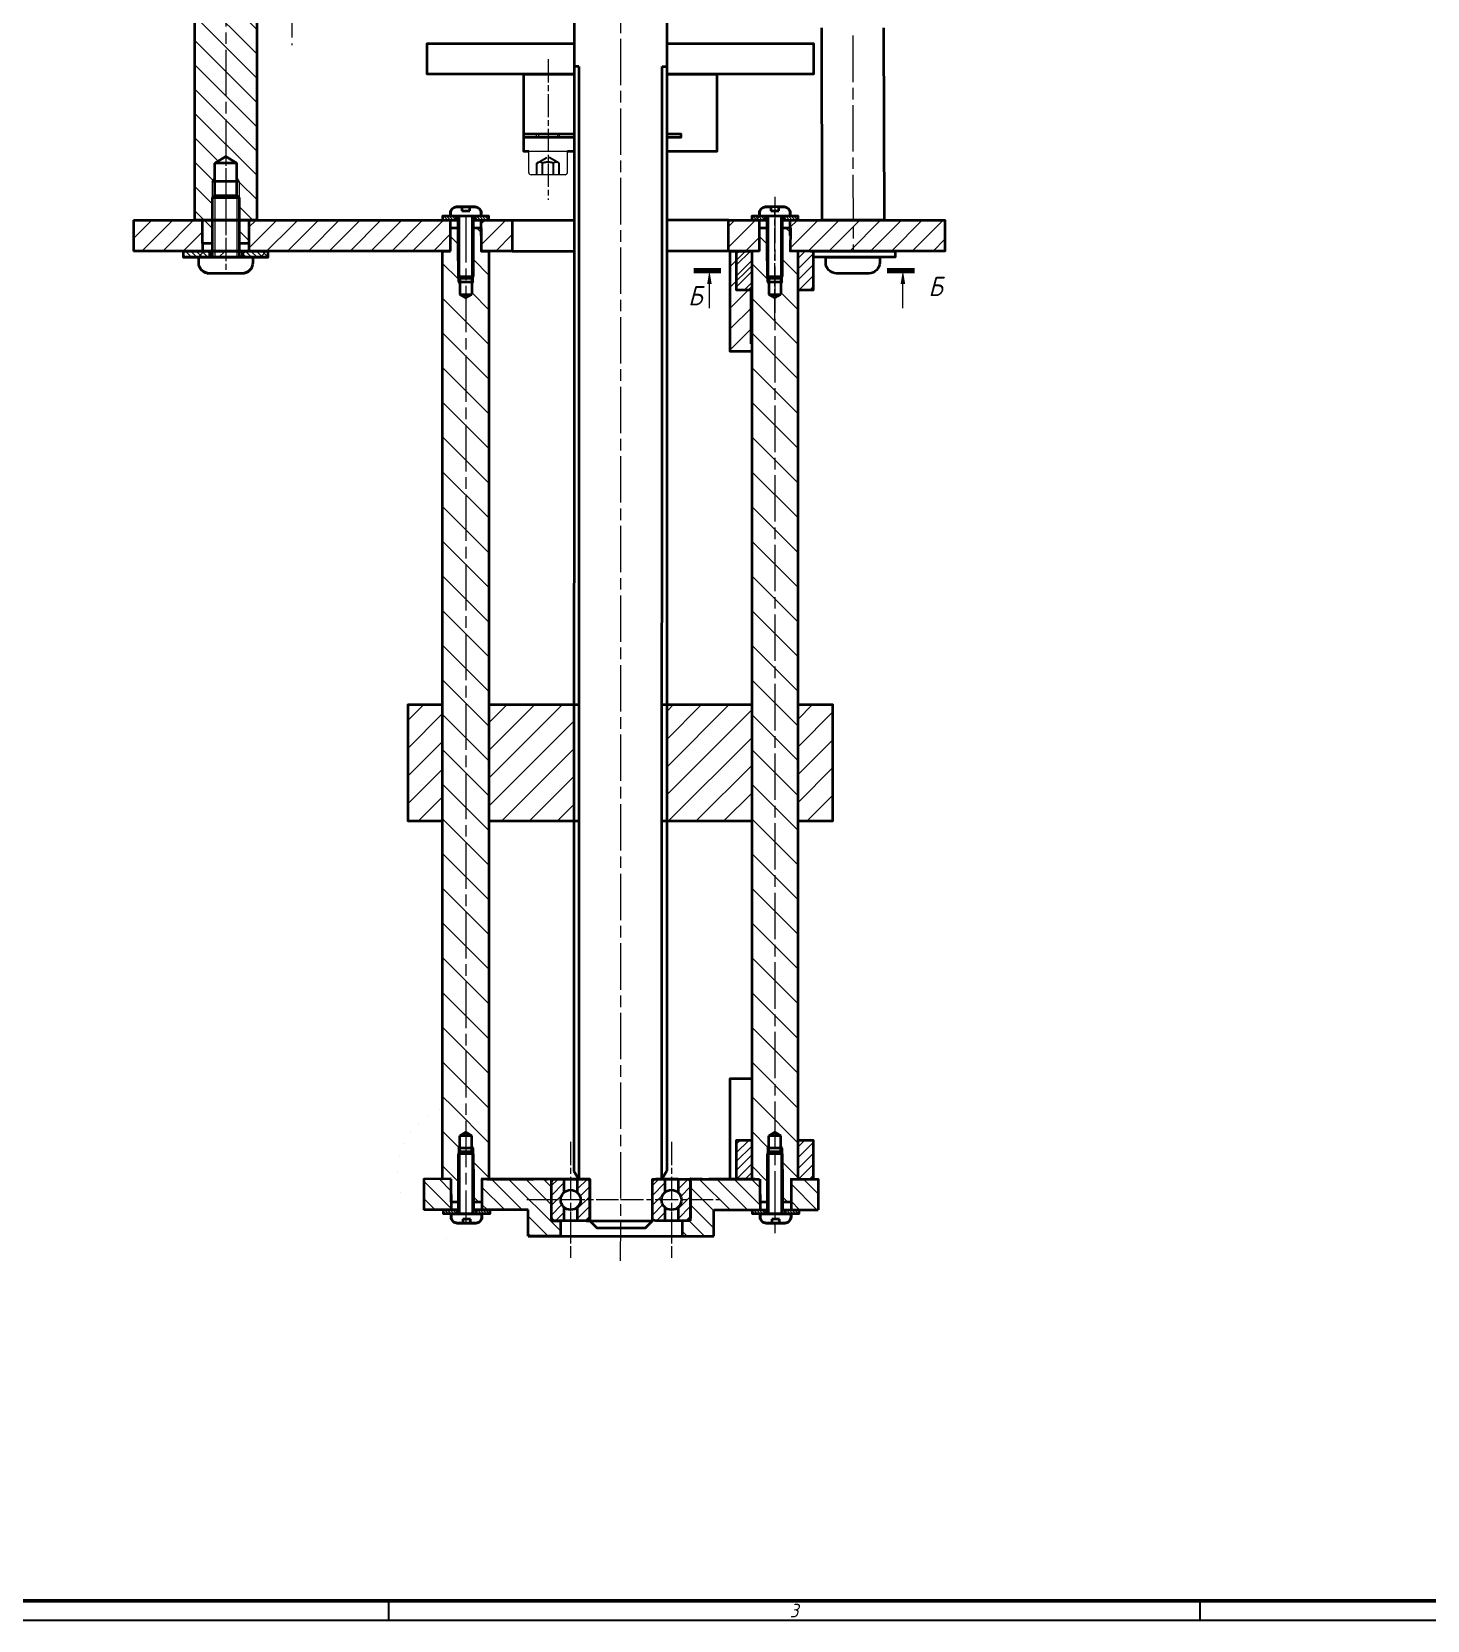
# Model space of a CAD drawing. Header units: millimetres. Extents: x -1657 to 2092, y -1414 to 1302.
# Drawn here: x 857 to 1218.1, y -1414.4 to -1003.4 of the extents above; entities that cross this region are included whole.
import ezdxf
from ezdxf.enums import TextEntityAlignment as Align

# ---------------------------------------------------------------- set-up
doc = ezdxf.new("R2010")
doc.units = ezdxf.units.MM
for name, pattern in [('AM_ISO02W050', [7.5, 6, -1.5]), ('AM_ISO02W050x2', [3.75, 3, -0.75]), ('AM_ISO08W050', [18, 12, -1.5, 3, -1.5]), ('AM_ISO08W050x2', [9, 6, -0.75, 1.5, -0.75])]:
    doc.linetypes.add(name, pattern=pattern)
for name, color, linetype, lineweight in [('AM_0', 7, 'Continuous', 35), ('AM_0N', 7, 'Continuous', 15), ('AM_3N', 6, 'AM_ISO02W050', 25), ('AM_4', 3, 'Continuous', 15), ('AM_4N', 3, 'Continuous', 15), ('AM_5', 3, 'Continuous', 15), ('AM_7', 4, 'AM_ISO08W050', 15), ('AM_8', 1, 'Continuous', 15), ('AM_BOR', 7, 'Continuous', 35), ('основные', 7, 'Continuous', 35), ('оч жирные', 7, 'Continuous', 70)]:
    doc.layers.add(name, color=color, linetype=linetype, lineweight=lineweight)
doc.styles.add('ACGOSTTS', font='geniso.shx', dxfattribs={"oblique": 15})
doc.styles.get("Standard").update_dxf_attribs({"font": 'geniso.shx', "oblique": 15})
pattern_1 = [(45, (-1928.0401, -1649.6254), (-1.4142136, 1.4142136), [])]
pattern_2 = [(135, (1309.69574, -1373.7972), (-0.3535534, -0.3535534), [])]
pattern_3 = [(135, (1229.71666, -1373.7972), (-0.3535534, -0.3535534), [])]
pattern_4 = [(135, (1888.3036, -1428.0744), (-0.7071068, -0.7071068), [])]
pattern_5 = [(45, (188.5926, -1890.9835), (-1.2727922, 1.2727922), [])]
pattern_6 = [(45, (214.6926, -1890.9835), (-1.2727922, 1.2727922), [])]
pattern_7 = [(135, (1229.9034, -1630.861), (-0.3535534, -0.3535534), [])]
pattern_8 = [(135, (1309.88246, -1630.8795), (-0.3535534, -0.3535534), [])]

# ---------------------------------------------------------------- blocks, each defined once
blk = doc.blocks.new('GOST_A1_LANDSCAPE')
at = {"layer": 'AM_BOR', "color": 7, "lineweight": 50}
blk.add_line((20, 5), (836, 5), dxfattribs=at)
at = {"layer": 'AM_BOR', "color": 1, "lineweight": 25}
for p, q in [((211, 5), (211, 0)), ((421, 5), (421, 0)), ((0, 0), (841, 0))]:
    blk.add_line(p, q, dxfattribs=at)
at = {"layer": 'AM_BOR', "color": 1, "lineweight": 25, "style": 'ACGOSTTS', "oblique": 15}
blk.add_text('3', height=3.5, dxfattribs=at).set_placement((316, 2.5), align=Align.MIDDLE_CENTER)

msp = doc.modelspace()

# ---------------------------------------------------------------- hatches: boundary and pattern name
at = {"layer": 'AM_8'}
h = msp.add_hatch(dxfattribs=at)
h.set_pattern_fill('ANSI31', color=256, scale=1.2, angle=180)
h.set_pattern_definition([(225, (-67.8108, -1453.0834), (2.694077, -2.694077), [])])
h.paths.add_polyline_path([(885.808, -1052.152), (888.24, -1055.109, -1), (888.637, -1055.591, -1), (888.24, -1055.109), (885.808, -1052.152), (883.332, -1052.152), (883.332, -1060.152), (901.206, -1060.152), (901.206, -1058.179), (901.206, -1052.152)])
h.paths.add_polyline_path([(965.326, -1052.152), (965.326, -1054.152), (965.335, -1054.152), (965.335, -1060.152), (918.206, -1060.152), (918.206, -1061.779), (896.206, -1061.779), (896.206, -1060.152), (913.206, -1060.152), (913.206, -1058.179), (913.206, -1052.152)])
h.paths.add_polyline_path([(885.332, -956.934), (884.248, -956.934), (887.318, -960.666, -1), (887.715, -961.149, -1), (887.318, -960.666), (884.248, -956.934), (883.332, -956.934), (883.332, -964.934), (901.206, -964.934), (901.206, -958.934), (901.206, -956.934)])
h.paths.add_polyline_path([(913.206, -956.934), (913.206, -958.934), (913.206, -964.934), (929.332, -964.934), (943.332, -964.934), (978.632, -964.934), (978.632, -964.48), (978.632, -956.934), (967.899, -956.934), (943.332, -956.934)])
h.paths.add_polyline_path([(973.326, -1052.152), (973.326, -1054.152), (973.335, -1054.152), (973.31, -1060.152), (975.317, -1060.152), (981.326, -1060.152), (981.326, -1052.152)])
h.paths.add_polyline_path([(1045.305, -1052.152), (1045.305, -1054.152), (1045.315, -1054.152), (1045.315, -1060.152), (1043.314, -1060.152), (1043.314, -1086.152), (1037.775, -1086.152), (1037.775, -1060.152), (1037.326, -1060.152), (1037.326, -1052.152), (1043.305, -1052.152), (1043.305, -1051.152), (1046.823, -1051.152), (1046.823, -1052.152)])
h.paths.add_polyline_path([(1055.305, -1052.152), (1053.305, -1052.152), (1053.305, -1054.152), (1053.315, -1054.152), (1053.289, -1060.152), (1069.553, -1060.152), (1069.54, -1052.152)])
h.paths.add_polyline_path([(1069.54, -1052.152), (1069.553, -1060.152), (1093.332, -1060.152), (1093.332, -1052.152)])
h.paths.add_polyline_path([(1055.329, -956.938), (1053.899, -956.934), (1042.899, -956.934), (1040.032, -956.934), (1040.032, -964.934), (1050.765, -964.934), (1093.332, -964.934), (1093.332, -956.934), (1059.366, -956.934), (1059.366, -956.938)])
h.paths.add_polyline_path([(1033.332, -956.934), (1033.332, -964.934), (1036.032, -964.934), (1036.032, -964.48), (1036.032, -956.934)])
h.paths.add_polyline_path([(982.632, -956.934), (982.632, -964.48), (982.632, -964.934), (985.332, -964.934), (985.332, -956.934)])
h = msp.add_hatch(dxfattribs=at)
h.set_pattern_fill('ANSI31', color=256, scale=1.4, angle=90)
h.set_pattern_definition([(135, (-67.811, -1453.0834), (-3.14309, -3.14309), [])])
h.paths.add_polyline_path([(910.706, -958.934), (910.706, -970.853), (910.706, -974.934), (910.056, -976.134), (910.056, -979.734), (907.206, -981.379), (907.206, -1035.734), (910.056, -1037.379), (910.056, -1040.979), (910.706, -1042.179), (910.706, -1046.26), (910.706, -1052.152), (915.206, -1052.152), (915.206, -970.934), (915.206, -964.961), (913.206, -964.934), (913.206, -958.934)])
h.paths.add_polyline_path([(903.706, -974.934), (903.706, -958.934), (901.206, -958.934), (901.206, -964.934), (899.206, -964.961), (899.206, -1052.152), (903.706, -1052.152), (903.706, -1046.26), (903.706, -1042.179), (904.355, -1040.979), (904.355, -1037.379), (907.206, -1035.734), (907.206, -981.379), (904.355, -979.734), (904.355, -976.134)])
h.paths.add_polyline_path([(910.706, -1052.152), (910.706, -1058.179), (913.206, -1058.179), (913.206, -1052.152)])
h.paths.add_polyline_path([(901.206, -1052.152), (901.206, -1058.179), (903.706, -1058.179), (903.706, -1052.152)])
h = msp.add_hatch(dxfattribs=at)
h.set_pattern_fill('_U', color=256, scale=0.5, angle=135, style=0, pattern_type=0)
h.set_pattern_definition(pattern_3)
h.paths.add_polyline_path([(963.326, -1052.152), (965.326, -1052.152), (966.844, -1052.152), (966.844, -1051.152), (963.326, -1051.152)])
h = msp.add_hatch(dxfattribs=at)
h.set_pattern_fill('_U', color=256, scale=0.5, angle=135, style=0, pattern_type=0)
h.set_pattern_definition(pattern_3)
h.paths.add_polyline_path([(971.808, -1052.152), (973.326, -1052.152), (975.326, -1052.152), (975.326, -1051.152), (971.808, -1051.152)])
h = msp.add_hatch(dxfattribs=at)
h.set_pattern_fill('_U', color=256, scale=0.5, angle=135, style=0, pattern_type=0)
h.set_pattern_definition(pattern_2)
h.paths.add_polyline_path([(1043.305, -1052.152), (1045.305, -1052.152), (1046.823, -1052.152), (1046.823, -1051.152), (1043.305, -1051.152)])
h = msp.add_hatch(dxfattribs=at)
h.set_pattern_fill('_U', color=256, scale=0.5, angle=135, style=0, pattern_type=0)
h.set_pattern_definition(pattern_2)
h.paths.add_polyline_path([(1051.787, -1052.152), (1053.305, -1052.152), (1055.305, -1052.152), (1055.305, -1051.152), (1051.787, -1051.152)])
h = msp.add_hatch(dxfattribs=at)
h.set_pattern_fill('ANSI31', color=256, scale=2, angle=90, style=0)
h.set_pattern_definition([(135, (1309.696, -1373.797), (-4.49013, -4.49013), [])])
edge = h.paths.add_edge_path()
edge.add_line((969.326, -1280.789), (969.326, -1288.111))
edge.add_line((969.326, -1288.111), (970.893, -1289.016))
edge.add_line((970.893, -1289.016), (970.893, -1291.416))
edge.add_line((970.893, -1291.416), (971.326, -1292.216))
edge.add_line((971.326, -1292.216), (971.326, -1293.669))
edge.add_line((971.326, -1293.669), (971.326, -1293.669))
edge.add_line((971.326, -1293.669), (971.326, -1306.216))
edge.add_line((971.326, -1306.216), (973.326, -1306.216))
edge.add_line((973.326, -1306.216), (973.326, -1304.216))
edge.add_line((973.326, -1304.216), (973.326, -1300.216))
edge.add_line((973.326, -1300.216), (975.309, -1300.216))
edge.add_line((975.309, -1300.216), (975.311, -1281.823))
edge.add_arc((969.326, -1298.625), 17.836, 430.39269, 450)
edge = h.paths.add_edge_path()
edge.add_line((963.333, -1281.826), (963.334, -1300.211))
edge.add_line((963.334, -1300.211), (965.352, -1300.208))
edge.add_line((965.352, -1300.208), (965.326, -1306.216))
edge.add_line((965.326, -1306.216), (967.326, -1306.216))
edge.add_line((967.326, -1306.216), (967.326, -1293.669))
edge.add_line((967.326, -1293.669), (967.326, -1292.216))
edge.add_line((967.326, -1292.216), (967.759, -1291.416))
edge.add_line((967.759, -1291.416), (967.759, -1289.016))
edge.add_line((967.759, -1289.016), (969.326, -1288.111))
edge.add_line((969.326, -1288.111), (969.326, -1280.789))
edge.add_arc((969.326, -1298.625), 17.836, 450, 469.63137)
edge = h.paths.add_edge_path()
edge.add_line((963.332, -1060.152), (963.333, -1281.826))
edge.add_arc((969.326, -1298.625), 17.836, 90, 109.63137, ccw=False)
edge.add_line((969.326, -1280.789), (969.326, -1072.257))
edge.add_line((969.326, -1072.257), (967.759, -1071.352))
edge.add_line((967.759, -1071.352), (967.759, -1068.952))
edge.add_line((967.759, -1068.952), (967.326, -1068.152))
edge.add_line((967.326, -1068.152), (967.326, -1066.698))
edge.add_line((967.326, -1066.698), (967.326, -1066.698))
edge.add_line((967.326, -1066.698), (967.326, -1054.152))
edge.add_line((967.326, -1054.152), (965.352, -1054.152))
edge.add_line((965.352, -1054.152), (965.326, -1060.152))
edge.add_line((965.326, -1060.152), (963.332, -1060.152))
edge = h.paths.add_edge_path()
edge.add_line((971.326, -1054.152), (971.326, -1066.698))
edge.add_line((971.326, -1066.698), (971.326, -1068.152))
edge.add_line((971.326, -1068.152), (970.893, -1068.952))
edge.add_line((970.893, -1068.952), (970.893, -1071.352))
edge.add_line((970.893, -1071.352), (969.326, -1072.257))
edge.add_line((969.326, -1072.257), (969.326, -1280.789))
edge.add_arc((969.326, -1298.625), 17.836, 70.36921, 90, ccw=False)
edge.add_line((975.318, -1281.826), (975.317, -1060.152))
edge.add_line((975.317, -1060.152), (973.326, -1060.152))
edge.add_line((973.326, -1060.152), (973.326, -1054.152))
edge.add_line((973.326, -1054.152), (971.326, -1054.152))
h = msp.add_hatch(dxfattribs=at)
h.set_pattern_fill('ANSI31', color=256, scale=2, angle=90, style=0)
h.set_pattern_definition([(135, (1389.675, -1373.797), (-4.49013, -4.49013), [])])
edge = h.paths.add_edge_path()
edge.add_line((1049.305, -1280.789), (1049.305, -1288.111))
edge.add_line((1049.305, -1288.111), (1050.872, -1289.016))
edge.add_line((1050.872, -1289.016), (1050.872, -1291.416))
edge.add_line((1050.872, -1291.416), (1051.305, -1292.216))
edge.add_line((1051.305, -1292.216), (1051.305, -1293.669))
edge.add_line((1051.305, -1293.669), (1051.305, -1293.669))
edge.add_line((1051.305, -1293.669), (1051.305, -1306.216))
edge.add_line((1051.305, -1306.216), (1053.305, -1306.216))
edge.add_line((1053.305, -1306.216), (1053.305, -1304.216))
edge.add_line((1053.305, -1304.216), (1053.305, -1300.216))
edge.add_line((1053.305, -1300.216), (1055.289, -1300.216))
edge.add_line((1055.289, -1300.216), (1055.29, -1281.823))
edge.add_arc((1049.305, -1298.625), 17.836, 430.39269, 450)
edge = h.paths.add_edge_path()
edge.add_line((1043.313, -1281.826), (1043.313, -1300.211))
edge.add_line((1043.313, -1300.211), (1045.331, -1300.208))
edge.add_line((1045.331, -1300.208), (1045.305, -1307.216))
edge.add_line((1045.305, -1307.216), (1047.305, -1307.216))
edge.add_line((1047.305, -1307.216), (1047.305, -1293.669))
edge.add_line((1047.305, -1293.669), (1047.305, -1292.216))
edge.add_line((1047.305, -1292.216), (1047.738, -1291.416))
edge.add_line((1047.738, -1291.416), (1047.738, -1289.016))
edge.add_line((1047.738, -1289.016), (1049.305, -1288.111))
edge.add_line((1049.305, -1288.111), (1049.305, -1280.789))
edge.add_arc((1049.305, -1298.625), 17.836, 450, 469.63137)
edge = h.paths.add_edge_path()
edge.add_line((1043.311, -1060.152), (1043.313, -1281.826))
edge.add_arc((1049.305, -1298.625), 17.836, 90, 109.63137, ccw=False)
edge.add_line((1049.305, -1280.789), (1049.305, -1072.257))
edge.add_line((1049.305, -1072.257), (1047.738, -1071.352))
edge.add_line((1047.738, -1071.352), (1047.738, -1068.952))
edge.add_line((1047.738, -1068.952), (1047.305, -1068.152))
edge.add_line((1047.305, -1068.152), (1047.305, -1066.698))
edge.add_line((1047.305, -1066.698), (1047.305, -1066.698))
edge.add_line((1047.305, -1066.698), (1047.302, -1054.152))
edge.add_line((1047.302, -1054.152), (1045.327, -1054.152))
edge.add_line((1045.327, -1054.152), (1045.305, -1060.152))
edge.add_line((1045.305, -1060.152), (1043.311, -1060.152))
edge = h.paths.add_edge_path()
edge.add_line((1051.315, -1054.152), (1051.305, -1066.698))
edge.add_line((1051.305, -1066.698), (1051.305, -1068.152))
edge.add_line((1051.305, -1068.152), (1050.872, -1068.952))
edge.add_line((1050.872, -1068.952), (1050.872, -1071.352))
edge.add_line((1050.872, -1071.352), (1049.305, -1072.257))
edge.add_line((1049.305, -1072.257), (1049.305, -1280.789))
edge.add_arc((1049.305, -1298.625), 17.836, 70.36921, 90, ccw=False)
edge.add_line((1055.297, -1281.826), (1055.296, -1060.152))
edge.add_line((1055.296, -1060.152), (1053.305, -1060.152))
edge.add_line((1053.305, -1060.152), (1053.315, -1054.152))
edge.add_line((1053.315, -1054.152), (1051.315, -1054.152))
h = msp.add_hatch(dxfattribs=at)
h.set_pattern_fill('_U', color=256, angle=135, style=0, pattern_type=0)
h.set_pattern_definition(pattern_4)
h.paths.add_polyline_path([(896.206, -1060.179), (902.977, -1060.179), (902.977, -1061.779), (896.206, -1061.779)])
h = msp.add_hatch(dxfattribs=at)
h.set_pattern_fill('_U', color=256, angle=135, style=0, pattern_type=0)
h.set_pattern_definition(pattern_4)
h.paths.add_polyline_path([(918.206, -1061.779), (911.435, -1061.779), (911.435, -1060.179), (918.206, -1060.179)])
h = msp.add_hatch(dxfattribs=at)
h.set_pattern_fill('_U', color=256, scale=2, angle=405, style=0, pattern_type=0)
h.set_pattern_definition(pattern_1)
h.paths.add_polyline_path([(1039.306, -1060.152), (1039.306, -1070.152), (1043.314, -1070.152), (1043.314, -1060.152)])
h = msp.add_hatch(dxfattribs=at)
h.set_pattern_fill('_U', color=256, scale=2, angle=405, style=0, pattern_type=0)
h.set_pattern_definition(pattern_1)
h.paths.add_polyline_path([(1059.306, -1070.152), (1059.306, -1060.152), (1055.298, -1060.152), (1055.298, -1070.152)])
h = msp.add_hatch(dxfattribs=at)
h.set_pattern_fill('ANSI31', color=256, scale=1.6, angle=180)
h.set_pattern_definition([(225, (1307.9, -1453.0834), (3.5921, -3.5921), [])])
h.paths.add_polyline_path([(954.321, -1177.59), (954.321, -1207.59), (963.333, -1207.59), (963.333, -1177.59)])
h.paths.add_polyline_path([(975.321, -1177.59), (975.318, -1207.59), (997.32, -1207.59), (997.322, -1177.59)])
h.paths.add_polyline_path([(1021.323, -1177.59), (1021.321, -1207.59), (1043.312, -1207.59), (1043.309, -1177.59)])
h.paths.add_polyline_path([(1055.298, -1177.59), (1055.298, -1207.59), (1064.321, -1207.59), (1064.321, -1177.59)])
h = msp.add_hatch(dxfattribs=at)
h.set_pattern_fill('ANSI31', color=256, angle=90, style=0)
h.set_pattern_definition([(135, (1309.8825, -1373.7972), (-2.245064, -2.245064), [])])
h.paths.add_polyline_path([(1032.235, -1300.216), (1027.502, -1300.216), (1027.502, -1311.216), (1026.602, -1311.016), (1027.215, -1311.016), (1025.615, -1311.016), (1025.328, -1311.016), (1025.328, -1315.009), (1033.505, -1315.009), (1033.505, -1308.216), (1045.492, -1308.216), (1045.492, -1307.216), (1045.492, -1307.216), (1045.517, -1300.216), (1039.516, -1300.216)])
h.paths.add_polyline_path([(1053.492, -1300.216), (1053.492, -1307.216), (1053.492, -1308.216), (1060.502, -1308.216), (1060.502, -1300.216)])
h.paths.add_polyline_path([(973.513, -1300.216), (973.513, -1307.216), (973.513, -1308.216), (985.499, -1308.216), (985.494, -1315.009), (993.808, -1315.011), (993.808, -1311.02), (991.887, -1311.016), (991.502, -1311.116), (991.502, -1300.116)])
edge = h.paths.add_edge_path()
edge.add_arc((969.513, -1298.625), 17.836, 270, 327.47366)
edge.add_line((984.551, -1308.216), (973.513, -1308.216))
edge.add_line((973.513, -1308.216), (969.513, -1308.216))
edge.add_line((969.513, -1308.216), (969.513, -1308.716))
edge.add_line((969.513, -1308.716), (972.513, -1308.716))
edge.add_line((972.513, -1308.716), (972.513, -1309.216))
edge.add_line((972.513, -1309.216), (973.513, -1309.216))
edge.add_line((973.513, -1309.216), (973.513, -1310.016))
edge.add_arc((971.913, -1310.016), 1.6, 270, 360, ccw=False)
edge.add_line((971.913, -1311.616), (968.513, -1311.616))
edge.add_line((968.513, -1311.616), (967.113, -1311.616))
edge.add_arc((967.113, -1310.016), 1.6, 180, 270, ccw=False)
edge.add_line((965.513, -1310.016), (965.513, -1309.216))
edge.add_line((965.513, -1309.216), (966.513, -1309.216))
edge.add_line((966.513, -1309.216), (966.513, -1308.716))
edge.add_line((966.513, -1308.716), (969.513, -1308.716))
edge.add_line((969.513, -1308.716), (969.513, -1308.216))
edge.add_line((969.513, -1308.216), (967.513, -1308.216))
edge.add_line((967.513, -1308.216), (967.513, -1293.669))
edge.add_line((967.513, -1293.669), (967.513, -1292.216))
edge.add_line((967.513, -1292.216), (967.946, -1291.416))
edge.add_line((967.946, -1291.416), (967.946, -1289.016))
edge.add_line((967.946, -1289.016), (969.513, -1288.111))
edge.add_line((969.513, -1288.111), (969.513, -1280.789))
edge.add_arc((969.513, -1298.625), 17.836, 90, 270)
edge = h.paths.add_edge_path(flags=17)
edge.add_arc((969.513, -1298.625), 17.836, 270, 327.47366)
edge.add_line((984.551, -1308.216), (973.513, -1308.216))
edge.add_line((973.513, -1308.216), (969.513, -1308.216))
edge.add_line((969.513, -1308.216), (969.513, -1308.716))
edge.add_line((969.513, -1308.716), (972.513, -1308.716))
edge.add_line((972.513, -1308.716), (972.513, -1309.216))
edge.add_line((972.513, -1309.216), (973.513, -1309.216))
edge.add_line((973.513, -1309.216), (973.513, -1310.016))
edge.add_arc((971.913, -1310.016), 1.6, 270, 360, ccw=False)
edge.add_line((971.913, -1311.616), (968.513, -1311.616))
edge.add_line((968.513, -1311.616), (967.113, -1311.616))
edge.add_arc((967.113, -1310.016), 1.6, 180, 270, ccw=False)
edge.add_line((965.513, -1310.016), (965.513, -1309.216))
edge.add_line((965.513, -1309.216), (966.513, -1309.216))
edge.add_line((966.513, -1309.216), (966.513, -1308.716))
edge.add_line((966.513, -1308.716), (969.513, -1308.716))
edge.add_line((969.513, -1308.716), (969.513, -1308.216))
edge.add_line((969.513, -1308.216), (967.513, -1308.216))
edge.add_line((967.513, -1308.216), (958.502, -1308.216))
edge.add_line((958.502, -1308.216), (958.502, -1300.216))
edge.add_line((958.502, -1300.216), (959.488, -1300.215))
edge.add_line((959.488, -1300.215), (959.488, -1290.216))
edge.add_line((959.488, -1290.216), (963.52, -1290.216))
edge.add_line((963.52, -1290.216), (963.52, -1281.826))
edge.add_arc((969.513, -1298.625), 17.836, 109.63137, 270)
edge = h.paths.add_edge_path(flags=17)
edge.add_line((963.52, -1281.826), (963.52, -1290.216))
edge.add_line((963.52, -1290.216), (963.52, -1300.211))
edge.add_line((963.52, -1300.211), (965.538, -1300.208))
edge.add_line((965.538, -1300.208), (965.513, -1307.216))
edge.add_line((965.513, -1307.216), (967.513, -1307.216))
edge.add_line((967.513, -1307.216), (967.513, -1293.669))
edge.add_line((967.513, -1293.669), (967.513, -1292.216))
edge.add_line((967.513, -1292.216), (967.946, -1291.416))
edge.add_line((967.946, -1291.416), (967.946, -1289.016))
edge.add_line((967.946, -1289.016), (969.513, -1288.111))
edge.add_line((969.513, -1288.111), (969.513, -1280.789))
edge.add_arc((969.513, -1298.625), 17.836, 90, 109.63137)
h.paths.add_polyline_path([(959.488, -1290.216), (959.488, -1300.215), (963.52, -1300.211), (963.52, -1290.216)], flags=16)
h = msp.add_hatch(dxfattribs=at)
h.set_pattern_fill('_U', color=256, scale=1.6, angle=405, style=0, pattern_type=0)
h.set_pattern_definition([(45, (-1928.0401, -1649.6254), (-1.13137085, 1.13137085), [])])
h.paths.add_polyline_path([(1041.754, -1300.216), (1042.048, -1300.216), (1043.305, -1300.216), (1043.313, -1300.216), (1043.313, -1290.216), (1039.329, -1290.216), (1039.329, -1300.216)])
h = msp.add_hatch(dxfattribs=at)
h.set_pattern_fill('_U', color=256, scale=2, angle=405, style=0, pattern_type=0)
h.set_pattern_definition([(45, (-1848.0128, -1649.6254), (-1.4142136, 1.4142136), [])])
h.paths.add_polyline_path([(1056.904, -1300.216), (1059.329, -1300.216), (1059.329, -1290.216), (1055.346, -1290.216), (1055.346, -1300.216)])
h = msp.add_hatch(dxfattribs=at)
h.set_pattern_fill('_U', color=256, scale=1.8, angle=405, style=0, pattern_type=0)
h.set_pattern_definition(pattern_5)
edge = h.paths.add_edge_path()
edge.add_line((992.402, -1311.016), (994.73, -1311.016))
edge.add_line((994.73, -1311.016), (994.73, -1307.528))
edge.add_arc((996.452, -1305.616), 2.574, 492.00772, 587.99228, ccw=False)
edge.add_line((994.73, -1303.703), (994.73, -1300.216))
edge.add_line((994.73, -1300.216), (992.402, -1300.216))
edge.add_arc((992.402, -1301.116), 0.9, 450, 540)
edge.add_line((991.502, -1301.116), (991.502, -1310.116))
edge.add_arc((992.402, -1310.116), 0.9, 540, 630)
h = msp.add_hatch(dxfattribs=at)
h.set_pattern_fill('_U', color=256, scale=1.8, angle=405, style=0, pattern_type=0)
h.set_pattern_definition(pattern_5)
edge = h.paths.add_edge_path()
edge.add_line((1000.502, -1300.216), (998.175, -1300.216))
edge.add_line((998.175, -1300.216), (998.175, -1303.703))
edge.add_arc((996.452, -1305.616), 2.574, 312.00772, 407.99228, ccw=False)
edge.add_line((998.175, -1307.528), (998.175, -1311.016))
edge.add_line((998.175, -1311.016), (1000.502, -1311.016))
edge.add_arc((1000.502, -1310.116), 0.9, 630, 720)
edge.add_line((1001.402, -1310.116), (1001.402, -1301.116))
edge.add_arc((1000.502, -1301.116), 0.9, 360, 450)
h = msp.add_hatch(dxfattribs=at)
h.set_pattern_fill('_U', color=256, scale=1.8, angle=405, style=0, pattern_type=0)
h.set_pattern_definition(pattern_6)
edge = h.paths.add_edge_path()
edge.add_line((1018.502, -1311.016), (1020.83, -1311.016))
edge.add_line((1020.83, -1311.016), (1020.83, -1307.528))
edge.add_arc((1022.552, -1305.616), 2.574, 492.00772, 587.99228, ccw=False)
edge.add_line((1020.83, -1303.703), (1020.83, -1300.216))
edge.add_line((1020.83, -1300.216), (1018.502, -1300.216))
edge.add_arc((1018.502, -1301.116), 0.9, 450, 540)
edge.add_line((1017.602, -1301.116), (1017.602, -1310.116))
edge.add_arc((1018.502, -1310.116), 0.9, 540, 630)
h = msp.add_hatch(dxfattribs=at)
h.set_pattern_fill('_U', color=256, scale=1.8, angle=405, style=0, pattern_type=0)
h.set_pattern_definition(pattern_6)
edge = h.paths.add_edge_path()
edge.add_line((1026.602, -1300.216), (1024.275, -1300.216))
edge.add_line((1024.275, -1300.216), (1024.275, -1303.703))
edge.add_arc((1022.552, -1305.616), 2.574, 312.00772, 407.99228, ccw=False)
edge.add_line((1024.275, -1307.528), (1024.275, -1311.016))
edge.add_line((1024.275, -1311.016), (1026.602, -1311.016))
edge.add_arc((1026.602, -1310.116), 0.9, 630, 720)
edge.add_line((1027.502, -1310.116), (1027.502, -1301.116))
edge.add_arc((1026.602, -1301.116), 0.9, 360, 450)
h = msp.add_hatch(dxfattribs=at)
h.set_pattern_fill('_U', color=256, scale=0.5, angle=135, style=0, pattern_type=0)
h.set_pattern_definition(pattern_7)
h.paths.add_polyline_path([(963.513, -1309.216), (965.513, -1309.216), (967.031, -1309.216), (967.031, -1308.216), (963.513, -1308.216)])
h = msp.add_hatch(dxfattribs=at)
h.set_pattern_fill('_U', color=256, scale=0.5, angle=135, style=0, pattern_type=0)
h.set_pattern_definition(pattern_7)
h.paths.add_polyline_path([(971.995, -1309.216), (973.513, -1309.216), (975.513, -1309.216), (975.513, -1308.216), (971.995, -1308.216)])
h = msp.add_hatch(dxfattribs=at)
h.set_pattern_fill('_U', color=256, scale=0.5, angle=135, style=0, pattern_type=0)
h.set_pattern_definition(pattern_8)
h.paths.add_polyline_path([(1043.492, -1309.234), (1045.492, -1309.234), (1047.01, -1309.234), (1047.01, -1308.234), (1043.492, -1308.234)])
h = msp.add_hatch(dxfattribs=at)
h.set_pattern_fill('_U', color=256, scale=0.5, angle=135, style=0, pattern_type=0)
h.set_pattern_definition(pattern_8)
h.paths.add_polyline_path([(1051.974, -1309.234), (1053.492, -1309.234), (1055.492, -1309.234), (1055.492, -1308.234), (1051.974, -1308.234)])

# ---------------------------------------------------------------- linework, layer by layer
at = {"layer": 'AM_0'}
for p, q in [((907.206, -1035.734), (904.355, -1037.379)), ((904.355, -1045.779), (904.355, -1037.379)), ((910.056, -1037.379), (904.355, -1037.379)), ((907.206, -1035.734), (910.056, -1037.379)), ((910.056, -1045.779), (910.056, -1037.379)), ((910.706, -1042.179), (903.706, -1042.179)), ((967.326, -1068.152), (971.326, -1068.152)), ((967.759, -1067.152), (967.759, -1071.352)), ((970.893, -1067.152), (970.893, -1071.352)), ((1047.305, -1068.152), (1051.305, -1068.152)), ((1047.738, -1067.152), (1047.738, -1071.352)), ((1050.872, -1067.152), (1050.872, -1071.352)), ((969.326, -1072.257), (967.759, -1071.352)), ((967.759, -1071.352), (970.893, -1071.352)), ((969.326, -1072.257), (970.893, -1071.352)), ((1049.305, -1072.257), (1047.738, -1071.352)), ((1047.738, -1071.352), (1050.872, -1071.352)), ((1049.305, -1072.257), (1050.872, -1071.352)), ((969.326, -1288.111), (967.759, -1289.016)), ((967.759, -1293.216), (967.759, -1289.016)), ((970.893, -1289.016), (967.759, -1289.016)), ((969.326, -1288.111), (970.893, -1289.016)), ((970.893, -1293.216), (970.893, -1289.016)), ((1049.305, -1288.111), (1047.738, -1289.016)), ((1047.738, -1293.216), (1047.738, -1289.016)), ((1050.872, -1289.016), (1047.738, -1289.016)), ((1049.305, -1288.111), (1050.872, -1289.016)), ((1050.872, -1293.216), (1050.872, -1289.016)), ((971.326, -1292.216), (967.326, -1292.216)), ((1051.305, -1292.216), (1047.305, -1292.216))]:
    msp.add_line(p, q, dxfattribs=at)
at = {"layer": 'AM_0N'}
for p, q in [((987.601, -1030.819), (987.601, -1029.819)), ((993.601, -1030.819), (993.601, -1029.819)), ((985.601, -1039.826), (985.601, -1034.426)), ((987.601, -1034.426), (985.601, -1034.426)), ((993.601, -1034.426), (987.601, -1034.426)), ((995.601, -1034.426), (993.601, -1034.426)), ((995.601, -1039.826), (995.601, -1034.426)), ((995.001, -1040.426), (986.201, -1040.426))]:
    msp.add_line(p, q, dxfattribs=at)
for centre, start, end in [((986.201, -1039.826), 180, 270), ((995.001, -1039.826), 270, 0)]:
    msp.add_arc(centre, 0.6, start, end, dxfattribs=at)
at = {"layer": 'AM_3N', "linetype": 'AM_ISO02W050x2'}
for p, q in [((987.713, -1037.426), (990.601, -1035.759)), ((987.713, -1040.426), (987.713, -1037.426)), ((989.157, -1040.426), (989.157, -1037.426)), ((993.488, -1037.426), (990.601, -1035.759)), ((992.044, -1040.426), (992.044, -1037.426)), ((993.488, -1040.426), (993.488, -1037.426))]:
    msp.add_line(p, q, dxfattribs=at)
for centre, radius, start, end in [((988.435, -1038.354), 1.176, 52.12112, 127.87888), ((990.601, -1041.509), 4.331, 70.52878, 109.47122), ((992.766, -1038.354), 1.176, 52.12112, 127.87888)]:
    msp.add_arc(centre, radius, start, end, dxfattribs=at)
at = {"layer": 'AM_4'}
for p, q in [((903.706, -1042.179), (904.355, -1040.979)), ((910.706, -1042.179), (910.056, -1040.979)), ((904.355, -1045.779), (904.355, -1061.779)), ((910.056, -1045.779), (910.056, -1061.779)), ((967.759, -1067.152), (967.759, -1051.152)), ((970.893, -1067.152), (970.893, -1051.152)), ((1047.738, -1067.152), (1047.738, -1051.152)), ((1050.872, -1067.152), (1050.872, -1051.152)), ((967.326, -1068.152), (967.326, -1066.698)), ((967.326, -1068.152), (967.759, -1068.952)), ((971.326, -1068.152), (970.893, -1068.952)), ((971.326, -1068.152), (971.326, -1066.698)), ((1047.305, -1068.152), (1047.305, -1066.698)), ((1047.305, -1068.152), (1047.738, -1068.952)), ((1051.305, -1068.152), (1050.872, -1068.952)), ((1051.305, -1068.152), (1051.305, -1066.698)), ((967.326, -1292.216), (967.759, -1291.416)), ((967.326, -1292.216), (967.326, -1293.669)), ((967.759, -1293.216), (967.759, -1309.216)), ((971.326, -1292.216), (970.893, -1291.416)), ((970.893, -1293.216), (970.893, -1309.216)), ((971.326, -1292.216), (971.326, -1293.669)), ((1047.305, -1292.216), (1047.738, -1291.416)), ((1047.305, -1292.216), (1047.305, -1293.669)), ((1047.738, -1293.216), (1047.738, -1309.216)), ((1051.305, -1292.216), (1050.872, -1291.416)), ((1050.872, -1293.216), (1050.872, -1309.216)), ((1051.305, -1292.216), (1051.305, -1293.669))]:
    msp.add_line(p, q, dxfattribs=at)
at = {"layer": 'AM_4N'}
for p, q in [((988.142, -1029.819), (988.142, -1030.819)), ((993.059, -1029.819), (993.059, -1030.819)), ((903.706, -1042.179), (903.706, -1046.26)), ((910.706, -1042.179), (910.706, -1046.26))]:
    msp.add_line(p, q, dxfattribs=at)
at = {"layer": 'AM_5'}
for p, q in [((1032.371, -1074.971), (1032.371, -1068.652)), ((1082.441, -1074.971), (1082.441, -1068.652))]:
    msp.add_line(p, q, dxfattribs=at)
at = {"layer": 'AM_5', "linetype": 'Continuous'}
for points in [[(1032.954, -1068.652), (1031.788, -1068.652), (1032.371, -1065.152)], [(1083.024, -1068.652), (1081.857, -1068.652), (1082.441, -1065.152)]]:
    msp.add_trace(points, dxfattribs=at)
at = {"layer": 'AM_7'}
for p, q in [((1009.332, -915.246), (1009.315, -1321.395)), ((907.206, -954.083), (907.206, -1060.152)), ((924.332, -974.934), (924.332, -1006.934)), ((1069.458, -1004.426), (1069.553, -1060.152)), ((1049.305, -1046.152), (1049.305, -1314.216)), ((969.326, -1051.152), (969.326, -1311.203)), ((975.326, -1131.152), (975.309, -1300.216)), ((1043.305, -1131.152), (1043.321, -1300.216))]:
    msp.add_line(p, q, dxfattribs=at)
at = {"layer": 'AM_7', "linetype": 'AM_ISO08W050x2'}
for p, q in [((990.601, -1010.528), (990.601, -1046.918)), ((907.206, -1029.734), (907.206, -1066.179)), ((1049.305, -1078.257), (1049.305, -1050.152)), ((996.452, -1290.616), (996.452, -1320.615)), ((1022.552, -1290.616), (1022.552, -1320.615)), ((985.097, -1305.52), (1008.841, -1305.52)), ((1009.316, -1305.52), (1034.941, -1305.52))]:
    msp.add_line(p, q, dxfattribs=at)
at = {"layer": 'основные'}
for p, q in [((997.332, -981.434), (997.316, -1298.216)), ((1021.332, -997.426), (1021.316, -1298.134)), ((998.559, -1012.433), (997.329, -1012.432)), ((998.561, -1012.433), (998.543, -1300.216)), ((1020.089, -1300.216), (1020.105, -1012.433)), ((1020.105, -1012.433), (1021.332, -1012.433)), ((903.706, -1046.26), (904.355, -1045.779)), ((903.706, -1046.26), (903.706, -1061.779)), ((903.706, -1046.26), (910.706, -1046.26)), ((904.355, -1045.779), (910.056, -1045.779)), ((910.706, -1046.26), (910.056, -1045.779)), ((910.706, -1046.26), (910.706, -1061.779)), ((966.844, -1052.152), (966.844, -1051.152)), ((967.326, -1051.152), (967.326, -1066.698)), ((968.326, -1048.752), (968.326, -1049.752)), ((968.326, -1049.752), (970.326, -1049.752)), ((970.326, -1049.752), (970.326, -1048.752)), ((971.326, -1066.698), (971.326, -1051.152)), ((971.808, -1052.152), (971.808, -1051.152)), ((1046.823, -1052.152), (1046.823, -1051.152)), ((1047.305, -1051.152), (1047.305, -1066.698)), ((1048.305, -1048.752), (1048.305, -1049.752)), ((1048.305, -1049.752), (1050.305, -1049.752)), ((1050.305, -1049.752), (1050.305, -1048.752)), ((1051.305, -1066.698), (1051.305, -1051.152)), ((1051.787, -1052.152), (1051.787, -1051.152)), ((883.332, -1052.152), (883.332, -1060.152)), ((965.326, -1056.152), (965.326, -1052.152)), ((967.326, -1062.698), (967.326, -1052.152)), ((973.326, -1056.152), (973.326, -1052.152)), ((981.326, -1052.152), (997.328, -1052.152)), ((1037.326, -1052.152), (1021.33, -1052.151)), ((1045.305, -1056.152), (1045.305, -1052.152)), ((1047.305, -1062.698), (1047.305, -1052.152)), ((1053.305, -1056.152), (1053.305, -1052.152)), ((1093.332, -1052.152), (1093.332, -1060.152)), ((901.206, -1058.179), (901.206, -1060.152)), ((902.977, -1060.179), (902.977, -1061.779)), ((911.435, -1060.179), (911.435, -1061.779)), ((913.206, -1058.179), (913.206, -1060.152)), ((981.326, -1060.152), (997.328, -1060.153)), ((1037.326, -1060.152), (1021.329, -1060.152)), ((1043.575, -1060.152), (1043.053, -1060.152)), ((967.326, -1066.698), (971.326, -1066.698)), ((967.326, -1066.698), (967.759, -1067.152)), ((967.759, -1067.152), (970.893, -1067.152)), ((970.893, -1067.152), (971.326, -1066.698)), ((1047.305, -1066.698), (1051.305, -1066.698)), ((1047.305, -1066.698), (1047.738, -1067.152)), ((1047.738, -1067.152), (1050.872, -1067.152)), ((1050.872, -1067.152), (1051.305, -1066.698)), ((1043.053, -1070.152), (1043.053, -1084.197)), ((1043.053, -1084.197), (1043.314, -1084.197)), ((967.759, -1293.216), (967.326, -1293.669)), ((971.326, -1293.669), (967.326, -1293.669)), ((967.326, -1293.669), (967.326, -1309.216)), ((970.893, -1293.216), (967.759, -1293.216)), ((971.326, -1293.669), (970.893, -1293.216)), ((971.326, -1309.216), (971.326, -1293.669)), ((1047.738, -1293.216), (1047.305, -1293.669)), ((1051.305, -1293.669), (1047.305, -1293.669)), ((1047.305, -1293.669), (1047.305, -1309.216)), ((1050.872, -1293.216), (1047.738, -1293.216)), ((1051.305, -1293.669), (1050.872, -1293.216)), ((1051.305, -1309.216), (1051.305, -1293.669)), ((971.326, -1297.669), (971.326, -1308.216)), ((997.316, -1298.216), (998.543, -1300.216)), ((1021.316, -1298.134), (1020.089, -1300.216)), ((1051.305, -1297.669), (1051.305, -1308.216)), ((977.063, -1300.216), (973.929, -1300.216)), ((989.502, -1300.216), (990.502, -1300.216)), ((992.402, -1300.216), (1001.402, -1300.216)), ((998.175, -1300.216), (992.402, -1300.216)), ((994.73, -1300.216), (994.73, -1303.703)), ((998.175, -1300.216), (998.175, -1303.703)), ((1018.502, -1300.216), (1020.275, -1300.216)), ((1018.502, -1300.216), (1027.502, -1300.216)), ((1024.275, -1300.216), (1018.502, -1300.216)), ((1018.502, -1300.216), (1019.502, -1300.216)), ((1020.275, -1300.216), (1020.275, -1300.216)), ((1020.83, -1300.216), (1020.83, -1303.703)), ((1024.275, -1300.216), (1024.275, -1303.703)), ((1034.235, -1300.216), (1042.235, -1300.216)), ((1041.941, -1300.216), (1045.075, -1300.216)), ((965.513, -1304.216), (965.513, -1308.216)), ((973.513, -1304.216), (973.513, -1308.216)), ((1045.492, -1304.216), (1045.492, -1308.216)), ((1053.492, -1304.216), (1053.492, -1308.216)), ((967.513, -1308.216), (958.502, -1308.216)), ((967.031, -1308.216), (967.031, -1309.216)), ((970.513, -1310.616), (968.513, -1310.616)), ((968.513, -1310.616), (968.513, -1311.616)), ((970.513, -1311.616), (970.513, -1310.616)), ((985.499, -1308.216), (971.513, -1308.216)), ((971.995, -1308.216), (971.995, -1309.216)), ((985.493, -1315.009), (985.499, -1308.216)), ((994.73, -1307.528), (994.73, -1311.016)), ((998.175, -1307.528), (998.175, -1311.016)), ((1020.83, -1307.528), (1020.83, -1311.016)), ((1024.275, -1307.528), (1024.275, -1311.016)), ((1033.505, -1315.009), (1033.505, -1308.216)), ((1033.505, -1308.216), (1047.492, -1308.216)), ((1047.01, -1308.216), (1047.01, -1309.216)), ((1050.492, -1310.616), (1048.492, -1310.616)), ((1048.492, -1310.616), (1048.492, -1311.616)), ((1050.492, -1311.616), (1050.492, -1310.616)), ((1051.492, -1308.216), (1060.502, -1308.216)), ((1051.974, -1308.216), (1051.974, -1309.216)), ((991.502, -1311.016), (993.808, -1311.016)), ((993.808, -1311.016), (993.808, -1315.016)), ((1000.502, -1311.016), (1001.402, -1311.016)), ((1001.402, -1311.016), (1017.602, -1311.066)), ((1027.502, -1311.016), (1025.328, -1311.016)), ((1025.328, -1311.016), (1025.328, -1315.009)), ((993.808, -1315.016), (985.494, -1315.009)), ((985.494, -1315.009), (1033.511, -1315.009))]:
    msp.add_line(p, q, dxfattribs=at)
for points in [[(915.206, -970.934), (915.206, -1052.152), (899.206, -1052.152), (899.206, -964.961), (901.206, -964.934)], [(1077.458, -1002.426), (1077.553, -1052.152), (1061.553, -1052.152), (1061.458, -1002.426)], [(997.33, -1014.426), (959.328, -1014.426), (959.328, -1006.426), (962.113, -1006.426)], [(962.113, -1006.426), (997.331, -1006.426)], [(1021.332, -1006.424), (1056.515, -1006.424)], [(1056.515, -1006.426), (1059.328, -1006.426), (1059.328, -1014.426), (1021.332, -1014.426)], [(985.601, -1034.426), (984.326, -1034.426), (984.326, -1014.426), (997.33, -1014.426)], [(1021.332, -1014.426), (1034.326, -1014.426), (1034.326, -1034.426), (1021.332, -1034.426)], [(987.601, -1030.819), (984.326, -1030.819), (984.326, -1029.819), (987.601, -1029.819)], [(997.329, -1030.819), (984.326, -1030.819), (984.326, -1029.819), (997.33, -1029.819)], [(1021.33, -1029.819), (1024.944, -1029.819), (1024.944, -1030.819), (1021.33, -1030.819)], [(997.329, -1034.426), (995.601, -1034.426)], [(971.326, -1052.152), (975.326, -1052.152), (975.326, -1051.152), (963.326, -1051.152), (963.326, -1052.152), (967.326, -1052.152)], [(1051.305, -1052.152), (1055.305, -1052.152), (1055.305, -1051.152), (1043.305, -1051.152), (1043.305, -1052.152), (1047.305, -1052.152)], [(883.332, -1052.152), (967.326, -1052.152)], [(903.706, -1058.179), (901.206, -1058.179), (901.206, -1052.179), (901.206, -1052.179)], [(913.206, -1052.179), (913.206, -1052.179), (913.206, -1058.179), (910.706, -1058.179)], [(965.335, -1060.152), (965.335, -1060.152), (965.335, -1054.152), (967.335, -1054.152)], [(971.326, -1052.152), (981.326, -1052.152), (981.326, -1060.152), (973.326, -1060.152)], [(971.335, -1054.152), (973.335, -1054.152), (973.31, -1060.152), (973.31, -1060.152)], [(1045.309, -1060.152), (1037.326, -1060.152), (1037.326, -1052.152), (1043.305, -1052.152)], [(1045.315, -1060.152), (1045.315, -1060.152), (1045.315, -1054.152), (1047.315, -1054.152)], [(1051.315, -1054.152), (1053.315, -1054.152), (1053.289, -1060.152), (1053.289, -1060.152)], [(1055.305, -1052.152), (1093.332, -1052.152), (1093.332, -1060.152), (1053.302, -1060.152)], [(965.329, -1060.152), (883.332, -1060.152)], [(896.111, -1060.152), (918.111, -1060.152), (918.111, -1061.752), (896.958, -1061.752)], [(903.706, -1060.179), (896.206, -1060.179), (896.206, -1061.779), (918.206, -1061.779), (918.206, -1060.179), (910.706, -1060.179)], [(965.352, -1300.208), (963.334, -1300.216), (963.332, -1060.152), (965.329, -1060.152)], [(973.326, -1060.152), (975.317, -1060.152), (975.318, -1300.216), (973.326, -1300.216)], [(1043.314, -1086.152), (1037.775, -1086.152), (1037.775, -1060.152), (1043.314, -1060.152)], [(1045.309, -1060.152), (1039.306, -1060.152), (1039.306, -1070.152), (1043.314, -1070.152)], [(1045.309, -1060.152), (1043.314, -1060.152), (1043.313, -1300.216), (1045.309, -1300.216)], [(1053.301, -1300.216), (1055.297, -1300.216), (1055.298, -1060.152), (1053.302, -1060.152)], [(1055.298, -1070.152), (1059.306, -1070.152), (1059.306, -1060.152), (1053.302, -1060.152)], [(1058.458, -1060.152), (1080.458, -1060.152), (1080.458, -1061.752), (1059.306, -1061.752)], [(963.333, -1177.59), (954.321, -1177.59), (954.321, -1207.59), (963.333, -1207.59)], [(998.55, -1177.59), (975.318, -1177.59)], [(1043.313, -1177.59), (1020.096, -1177.59)], [(1055.298, -1207.59), (1064.321, -1207.59), (1064.321, -1177.59), (1055.298, -1177.59)], [(975.318, -1207.59), (998.548, -1207.59)], [(1020.094, -1207.59), (1043.313, -1207.59)], [(1043.313, -1300.216), (1037.775, -1300.216), (1037.775, -1274.216), (1043.313, -1274.216)], [(1043.32, -1290.216), (1039.329, -1290.216), (1039.329, -1300.216), (1045.309, -1300.216)], [(1053.305, -1300.216), (1059.329, -1300.216), (1059.329, -1290.216), (1055.305, -1290.216)], [(965.538, -1300.208), (958.502, -1300.216), (958.502, -1308.216)], [(967.513, -1306.216), (965.513, -1306.216), (965.538, -1300.216), (965.538, -1300.216)], [(973.513, -1300.216), (973.513, -1300.216), (973.513, -1306.216), (971.513, -1306.216)], [(974.802, -1300.216), (986.802, -1300.216)], [(1001.402, -1311.016), (1001.402, -1300.216), (977.112, -1300.216)], [(991.502, -1311.016), (991.502, -1300.216), (985.502, -1300.216)], [(999.807, -1300.216), (1001.402, -1300.216), (1001.402, -1311.066), (1003.202, -1312.866), (1015.802, -1312.866), (1017.602, -1311.066), (1017.602, -1300.216)], [(1017.602, -1311.016), (1017.602, -1300.216), (1041.916, -1300.216)], [(1027.502, -1311.016), (1027.502, -1300.116), (1033.502, -1300.216)], [(1044.235, -1300.216), (1044.235, -1300.216), (1032.235, -1300.216)], [(1047.492, -1306.216), (1045.492, -1306.216), (1045.517, -1300.216), (1045.517, -1300.216)], [(1053.492, -1300.216), (1053.492, -1300.216), (1053.492, -1306.216), (1051.492, -1306.216)], [(1053.488, -1300.216), (1060.502, -1300.216), (1060.502, -1308.216)], [(971.513, -1308.216), (975.513, -1308.216), (975.513, -1309.216), (963.513, -1309.216), (963.513, -1308.216), (967.513, -1308.216)], [(1051.492, -1308.216), (1055.492, -1308.216), (1055.492, -1309.216), (1043.492, -1309.216), (1043.492, -1308.216), (1047.492, -1308.216)]]:
    msp.add_lwpolyline(points, dxfattribs=at)
for points in [[(970.326, -1048.752), (971.726, -1048.752, -0.4142136), (973.326, -1050.352), (973.326, -1051.152), (965.326, -1051.152), (965.326, -1050.352, -0.4142136), (966.926, -1048.752), (970.326, -1048.752)], [(968.326, -1048.752), (966.926, -1048.752, 0.4142136), (965.326, -1050.352), (965.326, -1051.152)], [(965.326, -1051.152), (965.326, -1050.352, -0.4142136), (966.926, -1048.752), (968.326, -1048.752)], [(973.326, -1051.152), (973.326, -1050.352, 0.4142136), (971.726, -1048.752), (968.326, -1048.752)], [(970.326, -1048.752), (971.726, -1048.752, -0.4142136), (973.326, -1050.352), (973.326, -1051.152)], [(1048.305, -1048.752), (1046.905, -1048.752, 0.4142136), (1045.305, -1050.352), (1045.305, -1051.152)], [(1045.305, -1051.152), (1045.305, -1050.352, -0.4142136), (1046.905, -1048.752), (1048.305, -1048.752)], [(1053.305, -1051.152), (1053.305, -1050.352, 0.4142136), (1051.705, -1048.752), (1048.305, -1048.752)], [(1050.305, -1048.752), (1051.705, -1048.752, -0.4142136), (1053.305, -1050.352), (1053.305, -1051.152)], [(1000.502, -1311.016), (992.402, -1311.016, -0.4142136), (991.502, -1310.116), (991.502, -1301.116, -0.4142136), (992.402, -1300.216), (1000.502, -1300.216, -0.4142136), (1001.402, -1301.116), (1001.402, -1310.116, -0.4142136), (1000.502, -1311.016, -1.6557411)], [(1026.602, -1311.016), (1018.502, -1311.016, -0.4142136), (1017.602, -1310.116), (1017.602, -1301.116, -0.4142136), (1018.502, -1300.216), (1026.602, -1300.216, -0.4142136), (1027.502, -1301.116), (1027.502, -1310.116, -0.4142136), (1026.602, -1311.016, -1.6557411)], [(968.513, -1311.616), (967.113, -1311.616, -0.4142136), (965.513, -1310.016), (965.513, -1309.216), (973.513, -1309.216), (973.513, -1310.016, -0.4142136), (971.913, -1311.616), (968.513, -1311.616)], [(968.513, -1311.616), (967.113, -1311.616, -0.4142136), (965.513, -1310.016), (965.513, -1309.216), (967.513, -1309.216)], [(968.513, -1311.616), (967.113, -1311.616, -0.4142136), (965.513, -1310.016), (965.513, -1309.216)], [(965.513, -1309.216), (965.513, -1310.016, 0.4142136), (967.113, -1311.616), (970.513, -1311.616)], [(971.513, -1309.216), (973.513, -1309.216), (973.513, -1310.016, -0.4142136), (971.913, -1311.616), (968.513, -1311.616)], [(970.513, -1311.616), (971.913, -1311.616, 0.4142136), (973.513, -1310.016), (973.513, -1309.216)], [(973.513, -1309.216), (973.513, -1310.016, -0.4142136), (971.913, -1311.616), (970.513, -1311.616)], [(1048.492, -1311.616), (1047.092, -1311.616, -0.4142136), (1045.492, -1310.016), (1045.492, -1309.216), (1053.492, -1309.216), (1053.492, -1310.016, -0.4142136), (1051.892, -1311.616), (1048.492, -1311.616)], [(1048.492, -1311.616), (1047.092, -1311.616, -0.4142136), (1045.492, -1310.016), (1045.492, -1309.216), (1053.492, -1309.216), (1053.492, -1310.016, -0.4142136), (1051.892, -1311.616), (1048.492, -1311.616)], [(1048.492, -1311.616), (1047.092, -1311.616, -0.4142136), (1045.492, -1310.016), (1045.492, -1309.216)], [(1045.492, -1309.216), (1045.492, -1310.016, 0.4142136), (1047.092, -1311.616), (1050.492, -1311.616)], [(1050.492, -1311.616), (1051.892, -1311.616, 0.4142136), (1053.492, -1310.016), (1053.492, -1309.216)], [(1053.492, -1309.216), (1053.492, -1310.016, -0.4142136), (1051.892, -1311.616), (1050.492, -1311.616)]]:
    msp.add_lwpolyline(points, format="xyb", dxfattribs=at)
for points in [[(914.206, -1061.752), (914.206, -1063.152, -0.4142136), (911.406, -1065.952), (903.006, -1065.952, -0.4142136), (900.206, -1063.152), (900.206, -1061.752)], [(914.206, -1061.779), (914.206, -1063.179, -0.4142136), (911.406, -1065.979), (903.006, -1065.979, -0.4142136), (900.206, -1063.179), (900.206, -1061.779)], [(1076.458, -1061.752), (1076.458, -1063.152, -0.4142136), (1073.658, -1065.952), (1065.258, -1065.952, -0.4142136), (1062.458, -1063.152), (1062.458, -1061.752)]]:
    msp.add_lwpolyline(points, format="xyb", close=True, dxfattribs=at)
for centre in [(996.452, -1305.616), (1022.552, -1305.616)]:
    msp.add_circle(centre, 2.574, dxfattribs=at)
at = {"layer": 'оч жирные'}
for p, q in [((1028.34, -1065.152), (1035.34, -1065.152)), ((1078.41, -1065.152), (1085.41, -1065.152))]:
    msp.add_line(p, q, dxfattribs=at)

# ---------------------------------------------------------------- block references
at = {"layer": 'основные', "lineweight": 0}
msp.add_blockref('GOST_A1_LANDSCAPE', (738.279, -1414.362), dxfattribs=at)

# ---------------------------------------------------------------- texts
at = {"layer": 'основные', "char_height": 5, "attachment_point": 1}
for insert in [(1089.039, -1066.789), (1026.865, -1069.194)]:
    msp.add_mtext('Б', dxfattribs=dict(at, insert=insert))

doc.saveas('drawing.dxf')
